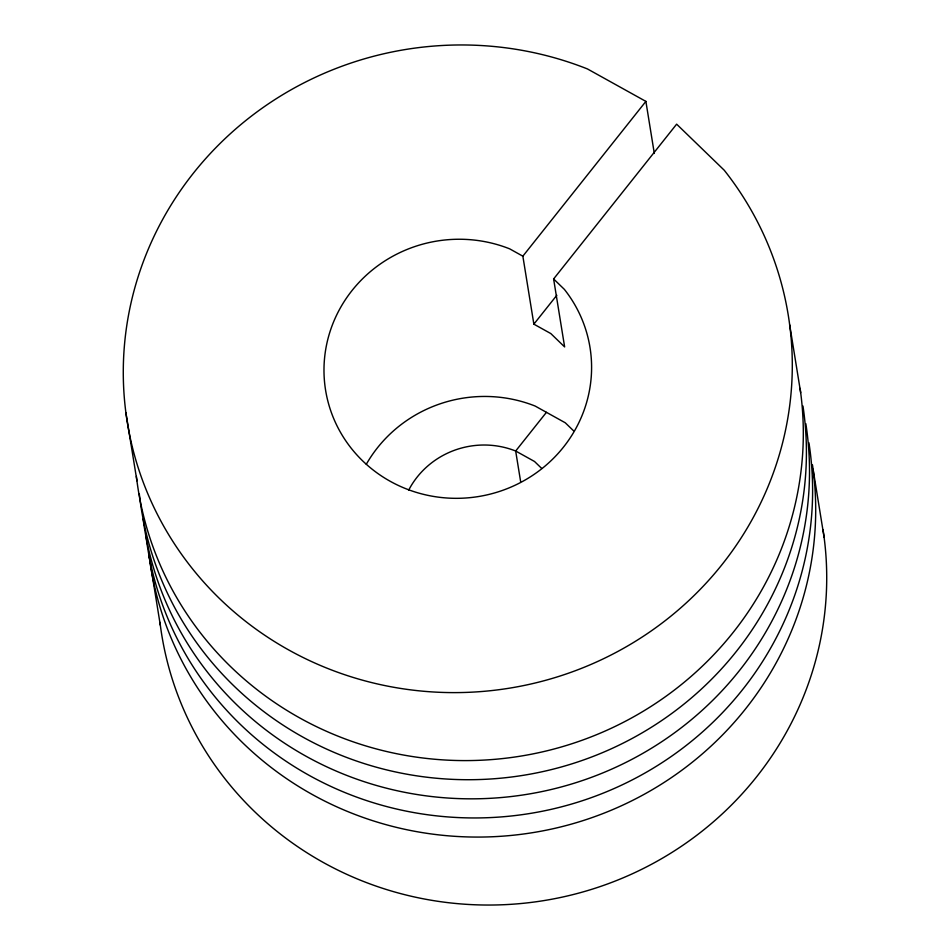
<?xml version="1.0" encoding="UTF-8"?>
<svg xmlns="http://www.w3.org/2000/svg" width="950" height="950" viewBox="0 0 950 950"><rect width="100%" height="100%" fill="white"/><g stroke="black" fill="none" stroke-linecap="round" stroke-linejoin="round"><path stroke-width="1.43" d="M522.856 256.179L645.881 101.389L587.433 68.934A334.792 323.534 -9.2 0 0 123.678 356.44A334.792 323.534 -9.2 0 0 556.676 677.089A334.792 323.534 -9.2 0 0 724.244 170.24L676.637 124.165L553.612 278.956L564.633 346.928L550.822 333.569L533.864 324.152L522.856 256.179L509.651 248.841A133.914 129.414 -9.2 0 0 324.14 363.85A133.914 129.414 -9.2 0 0 497.349 492.112A133.914 129.414 -9.2 0 0 564.371 289.37L553.612 278.956M533.864 324.152L556.819 295.272M546.428 412.324L515.672 451.012A83.695 80.881 -9.2 0 0 408.607 490.271M573.467 430.706L565.274 422.786L535.123 406.042A133.914 129.414 -9.2 0 0 366.284 464.312M541.69 468.421L534.518 461.486L515.672 451.012L520.624 481.543M789.664 324.758L800.684 392.73M813.069 469.205L824.089 537.178M645.881 101.389L654.312 153.449M125.911 412.822L136.931 480.795M149.316 557.27L160.336 625.242M823.044 529.886A334.792 323.534 -9.2 0 1 536.382 901.728A334.792 323.534 -9.2 0 1 159.968 622.321M812.464 464.835A334.792 323.534 -9.2 0 1 523.094 834.064A334.792 323.534 -9.2 0 1 148.782 552.888M800.078 388.36A334.792 323.534 -9.2 0 1 510.708 757.589A334.792 323.534 -9.2 0 1 136.384 476.413M808.937 442.795A334.792 323.534 -9.2 0 1 522.274 814.637A334.792 323.534 -9.2 0 1 145.861 535.23M805.837 423.676A334.792 323.534 -9.2 0 1 520.683 795.304A334.792 323.534 -9.2 0 1 143.129 519.033M802.964 406.018A334.792 323.534 -9.2 0 1 513.808 776.708A334.792 323.534 -9.2 0 1 139.317 494.071"/></g></svg>
